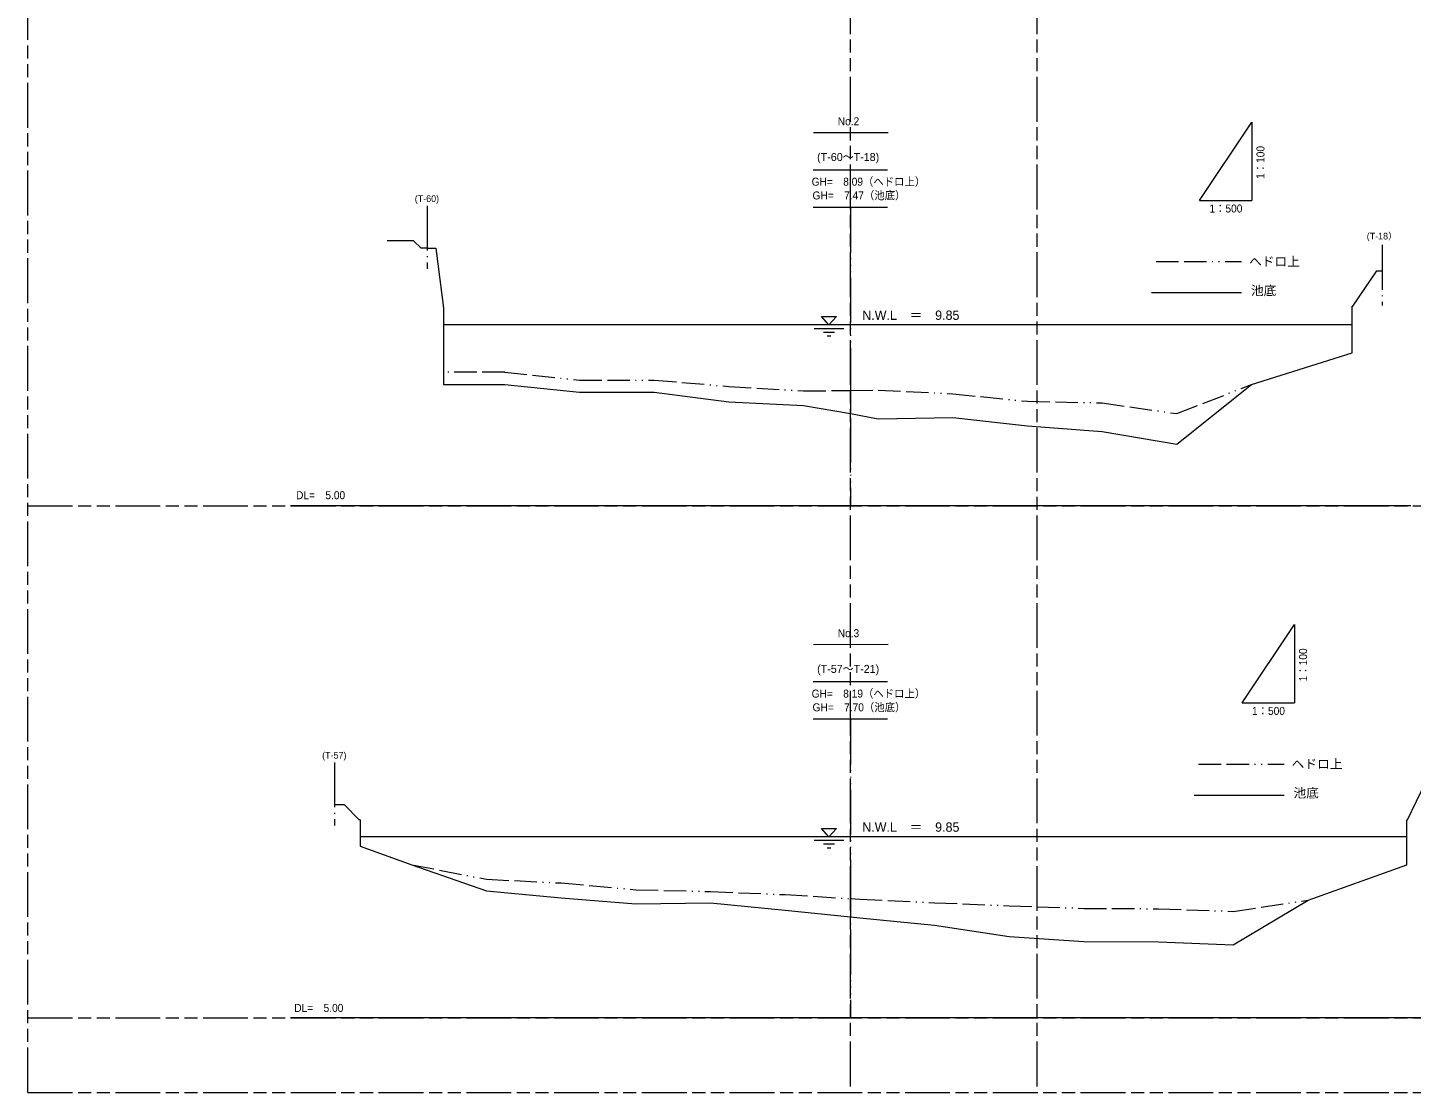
# Model space of a CAD drawing. Units: millimetres, scale not verified. Extents: x 1347 to 82945, y 936 to 58382.
# Drawn here: x 1347 to 38404, y 936 to 29466 of the extents above; entities that cross this region are included whole.
import ezdxf
from ezdxf.enums import TextEntityAlignment as Align

# ---------------------------------------------------------------- set-up
doc = ezdxf.new("R2010")
doc.units = ezdxf.units.MM
doc.header["$LTSCALE"] = 100
for name, pattern in [('CHAIN_DOUBLE_DASH', [23.5, 12, -1.5, 3.5, -1.5, 3.5, -1.5]), ('DOUBLE_DASHED_DOUBLE_DOTTED', [18.5, 6, -1.5, 6, -1.5, 0.25, -1.5, 0.25, -1.5]), ('LONG_DASHED_DOTTED', [15.25, 12, -1.5, 0.25, -1.5]), ('LONG_DASHED_TRIPLE_DOTTED', [18.75, 12, -1.5, 0.25, -1.5, 0.25, -1.5, 0.25, -1.5])]:
    doc.linetypes.add(name, pattern=pattern)
doc.layers.add('0平面図-0通り芯', color=4, linetype='Continuous', lineweight=13)
doc.styles.add('MS-ゴシック-5.0-1.0', font='')
doc.styles.get('MS-ゴシック-5.0-1.0').set_extended_font_data('MS-ゴシック-5.0-1.0')

msp = doc.modelspace()

# ---------------------------------------------------------------- linework, layer by layer
at = {"layer": '0平面図-0通り芯', "linetype": 'CHAIN_DOUBLE_DASH'}
for p, q in [((23386.2, 1096.2), (23386.2, 57996.8)), ((28386.2, 1096.2), (28386.2, 57996.8)), ((1347.1, 935.8), (1347.1, 57804.3)), ((1347.1, 16652.9), (82801, 16652.9)), ((1347.1, 2935.8), (82752.9, 2935.8)), ((1347.1, 935.8), (82752.9, 935.8))]:
    msp.add_line(p, q, dxfattribs=at)
at = {"layer": '0平面図-0通り芯', "color": 3}
for p, q in [((32733.4, 24836.7), (34133.4, 26936.7)), ((32733.4, 24836.7), (34133.4, 24836.7)), ((11684, 23752.9), (10977.8, 23752.9)), ((11684, 23752.9), (11884, 23552.9)), ((12044, 23552.9), (11884, 23552.9)), ((36841.4, 22003), (37479.2, 22952.9)), ((36821.4, 22003), (36841.4, 22003)), ((33873.7, 11373.5), (35273.7, 13473.5)), ((33873.7, 11373.5), (35273.7, 11373.5)), ((38301.8, 8235.8), (38783, 9235.8)), ((10229, 8235.8), (9831.4, 8635.8)), ((10249, 8235.8), (10229, 8235.8)), ((38281.8, 8235.8), (38301.8, 8235.8))]:
    msp.add_line(p, q, dxfattribs=at)
at = {"layer": '0平面図-0通り芯', "color": 6}
for p, q in [((34133.4, 26936.7), (34133.4, 24836.7)), ((24388.7, 26649.6), (22388.7, 26648.2)), ((24378.5, 25649.4), (22379.7, 25650)), ((24378.5, 25649), (22379.7, 25649.7)), ((24378.5, 24649.4), (22379.7, 24650)), ((24378.5, 24649), (22379.7, 24649.7)), ((31447.8, 22366.8), (33859.5, 22366.8)), ((38386.2, 16652.9), (8386.2, 16652.9)), ((35273.7, 13473.5), (35273.7, 11373.5)), ((24388.7, 12932.5), (22388.7, 12931.1)), ((24378.5, 11932.2), (22379.7, 11932.8)), ((24378.5, 11931.9), (22379.7, 11932.5)), ((24378.5, 10932.2), (22379.7, 10932.8)), ((24378.5, 10931.9), (22379.7, 10932.5)), ((32588.1, 8903.6), (34999.8, 8903.6)), ((41386.2, 2935.8), (8386.2, 2935.8))]:
    msp.add_line(p, q, dxfattribs=at)
at = {"layer": '0平面図-0通り芯', "color": 6, "linetype": 'LONG_DASHED_DOTTED'}
for p, q in [((12044, 24695.1), (12044, 23000.2)), ((37621.4, 23642.8), (37621.4, 22023.2)), ((9563.6, 9778), (9563.6, 8083.1))]:
    msp.add_line(p, q, dxfattribs=at)
at = {"layer": '0平面図-0通り芯', "color": 6, "linetype": 'LONG_DASHED_TRIPLE_DOTTED'}
for p, q in [((23388.2, 24636), (23386.2, 16652.9)), ((23388.2, 10918.9), (23386.2, 2935.8))]:
    msp.add_line(p, q, dxfattribs=at)
at = {"layer": '0平面図-0通り芯'}
for p, q in [((12044, 23552.9), (12280.8, 23552.9)), ((12280.8, 23552.9), (12487.6, 21952.9)), ((37479.2, 22952.9), (37621.4, 22952.9)), ((37480, 22952.9), (37621.4, 22952.9)), ((12487.6, 21952.9), (12487.6, 19902.9)), ((36821.4, 20753), (36821.4, 22003)), ((22807.3, 21500), (22607.3, 21724.7)), ((22607.3, 21724.7), (23007.3, 21724.7)), ((23007.3, 21724.7), (22807.3, 21500)), ((23207.3, 21400), (22407.3, 21400)), ((22957.3, 21300), (22657.3, 21300)), ((22857.3, 21200), (22757.3, 21200)), ((34122.4, 19902.9), (36821.4, 20753)), ((12487.6, 19902.9), (14122.5, 19902.9)), ((14122.5, 19902.9), (16122.6, 19702.9)), ((16122.6, 19702.9), (18122.6, 19702.9)), ((18122.6, 19702.9), (20122.6, 19443)), ((23389.2, 19709.2), (23386.9, 19709.2)), ((32122.4, 18302.9), (34122.4, 19902.9)), ((20122.6, 19443), (22122.6, 19343)), ((22122.6, 19343), (23386.2, 19123)), ((23386.2, 19123), (24122.4, 18982.9)), ((24122.4, 18982.9), (26122.4, 19022.9)), ((26122.4, 19022.9), (28122.4, 18793)), ((28122.4, 18793), (30122.4, 18642.9)), ((30122.4, 18642.9), (32122.4, 18302.9)), ((9831.4, 8635.8), (9563.6, 8635.8)), ((10249, 8235.8), (10249, 7535.8)), ((38281.8, 7035.8), (38281.8, 8235.8)), ((22807.3, 7782.9), (22607.3, 8007.6)), ((22607.3, 8007.6), (23007.3, 8007.6)), ((23007.3, 8007.6), (22807.3, 7782.9)), ((10249, 7535.8), (11636.6, 7035.8)), ((23207.3, 7682.9), (22407.3, 7682.9)), ((22957.3, 7582.9), (22657.3, 7582.9)), ((22857.3, 7482.9), (22757.3, 7482.9)), ((11636.6, 7035.8), (13636.6, 6335.8)), ((35636.6, 6085.8), (38281.8, 7035.8)), ((13636.6, 6335.8), (15636.6, 6145.8)), ((15636.6, 6145.8), (17636.6, 5985.8)), ((17636.6, 5985.8), (19636.6, 6015.8)), ((19636.6, 6015.8), (21636.6, 5815.8)), ((23389.2, 5992), (23386.9, 5992.1)), ((33636.6, 4885.8), (35636.6, 6085.8)), ((21636.6, 5815.8), (23386.2, 5635.8)), ((23386.2, 5635.8), (23636.6, 5615.8)), ((23636.6, 5615.8), (25636.6, 5415.8)), ((25636.6, 5415.8), (27636.6, 5115.8)), ((27636.6, 5115.8), (29636.6, 4975.8)), ((29636.6, 4975.8), (31636.6, 4965.8)), ((31636.6, 4965.8), (33636.6, 4885.8))]:
    msp.add_line(p, q, dxfattribs=at)
at = {"layer": '0平面図-0通り芯', "color": 6, "linetype": 'DOUBLE_DASHED_DOUBLE_DOTTED'}
for p, q in [((31566.4, 23197), (33859.5, 23197)), ((32706.7, 9733.9), (34999.8, 9733.9))]:
    msp.add_line(p, q, dxfattribs=at)
at = {"layer": '0平面図-0通り芯', "color": 5}
for p, q in [((36820.2, 21502.9), (12488.5, 21502.9)), ((38281.9, 7785.8), (10239.4, 7785.8))]:
    msp.add_line(p, q, dxfattribs=at)
at = {"layer": '0平面図-0通り芯', "color": 3, "linetype": 'DOUBLE_DASHED_DOUBLE_DOTTED'}
for p, q in [((14122.4, 20233), (12482.3, 20233)), ((14122.4, 20233), (16122.4, 20022.9)), ((16122.4, 20022.9), (18122.4, 20022.9)), ((18122.4, 20022.9), (20122.4, 19853)), ((20122.4, 19853), (22122.4, 19733)), ((22122.4, 19733), (23386.2, 19742.9)), ((23386.2, 19903), (23386.2, 19602.9)), ((23386.2, 19842.9), (23386.2, 19352.9)), ((23386.2, 19742.9), (24122.4, 19753)), ((23386.2, 19742.9), (23386.2, 19123)), ((24122.4, 19753), (26122.4, 19652.9)), ((26122.4, 19652.9), (28122.4, 19452.9)), ((32122.4, 19123), (34122.4, 19902.9)), ((28122.4, 19452.9), (30122.4, 19413)), ((30122.4, 19413), (32122.4, 19123)), ((11636.6, 7035.8), (13636.6, 6645.8)), ((13636.6, 6645.8), (15636.6, 6545.8)), ((15636.6, 6545.8), (17636.6, 6365.8)), ((17636.6, 6365.8), (19636.6, 6315.8)), ((19636.6, 6315.8), (21636.6, 6235.8)), ((21636.6, 6235.8), (23386.2, 6125.8)), ((23386.2, 6185.8), (23386.2, 5885.8)), ((23386.2, 6125.8), (23636.6, 6115.8)), ((23386.2, 6125.8), (23386.2, 5635.8)), ((23636.6, 6115.8), (25636.6, 6015.8)), ((25636.6, 6015.8), (27636.6, 5935.8)), ((27636.6, 5935.8), (29636.6, 5865.8)), ((33636.6, 5785.8), (35636.6, 6085.8)), ((29636.6, 5865.8), (31636.6, 5855.8)), ((31636.6, 5855.8), (33636.6, 5785.8))]:
    msp.add_line(p, q, dxfattribs=at)

# ---------------------------------------------------------------- texts
at = {"layer": '0平面図-0通り芯', "color": 3, "style": 'MS-ゴシック-5.0-1.0', "width": 0.95}
for s, p in [('No.2', (23041.9, 26785.4)), ('GH=\u30008.09（ヘドロ上）', (22342.9, 25166.7)), ('GH=\u30007.47（池底）', (22367.4, 24798.8)), ('1：500', (32995.6, 24448.5)), ('DL=\u30005.00', (8534.5, 16766.3)), ('No.3', (23041.9, 13068.3)), ('GH=\u30008.19（ヘドロ上）', (22342.9, 11449.6)), ('GH=\u30007.70（池底）', (22367.4, 11081.7)), ('1：500', (34135.9, 10985.3)), ('DL=\u30005.00', (8487, 3025.9))]:
    msp.add_text(s, height=214.4, dxfattribs=at).set_placement(p, align=Align.BOTTOM_LEFT)
at = {"layer": '0平面図-0通り芯', "color": 3, "style": 'MS-ゴシック-5.0-1.0'}
for s, height, p in [('(T-60～T-18)', 214.4, (22490, 25828.9)), ('ヘドロ上', 250.2, (34057.1, 22999.3)), ('池底', 250.2, (34107.1, 22221.8)), ('N.W.L\u3000＝\u30009.85', 250.2, (23697.5, 21560.9)), ('(T-57～T-21)', 214.4, (22490, 12111.8)), ('ヘドロ上', 250.2, (35197.5, 9536.2)), ('池底', 250.2, (35247.4, 8758.7)), ('N.W.L\u3000＝\u30009.85', 250.2, (23697.5, 7843.8))]:
    msp.add_text(s, height=height, dxfattribs=at).set_placement(p, align=Align.BOTTOM_LEFT)
at = {"layer": '0平面図-0通り芯', "color": 3, "style": 'MS-ゴシック-5.0-1.0', "width": 0.95}
for p in [(34535, 25412.3), (35675.3, 11949.1)]:
    msp.add_text('1：100', height=214.4, rotation=90, dxfattribs=at).set_placement(p, align=Align.BOTTOM_LEFT)
at = {"layer": '0平面図-0通り芯', "color": 7, "style": 'MS-ゴシック-5.0-1.0'}
for s, p in [('(T-60)', (11714.3, 24741.4)), ('(T-18）', (37209.5, 23736.9)), ('(T-57)', (9233.9, 9824.3))]:
    msp.add_text(s, height=178.7, dxfattribs=at).set_placement(p, align=Align.BOTTOM_LEFT)

doc.saveas('drawing.dxf')
